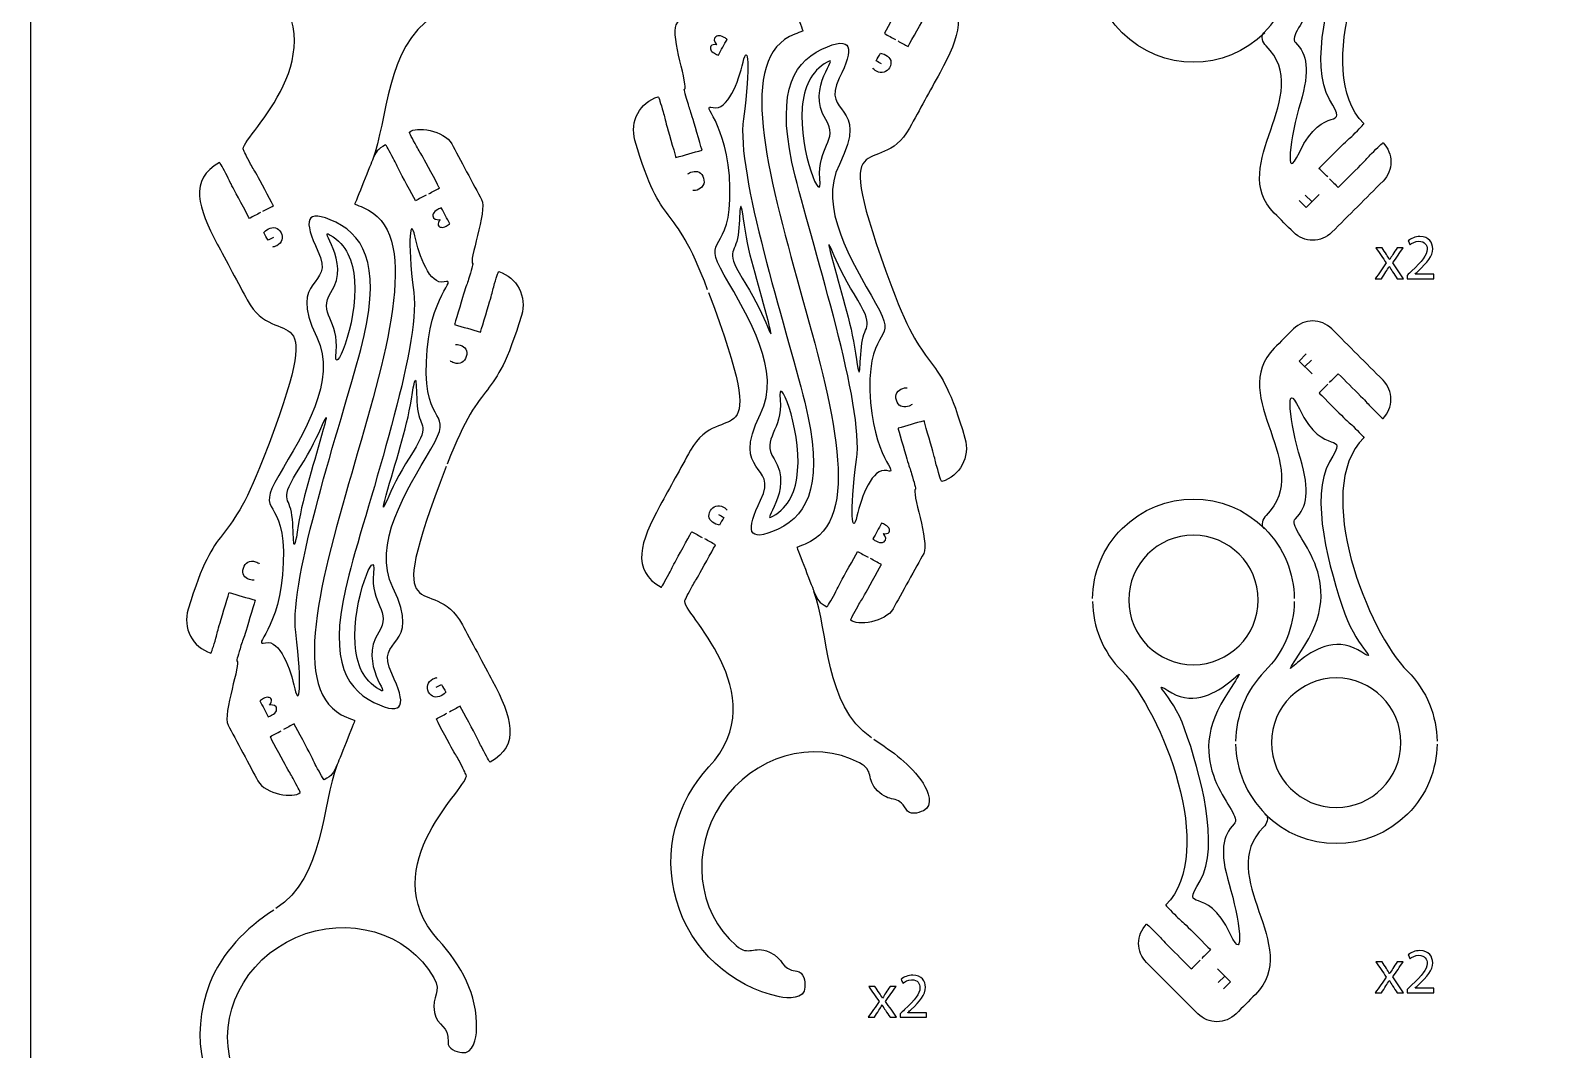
# Model space of a CAD drawing. Extents: x 0 to 620, y 0 to 360.
# Drawn here: x 213.6 to 383, y 181.4 to 294 of the extents above; entities that cross this region are included whole.
import ezdxf

# ---------------------------------------------------------------- set-up
doc = ezdxf.new("R2010")
doc.units = 0
doc.header["$MEASUREMENT"] = 0
doc.layers.add('DEFAULT', color=7, linetype='CONTINUOUS')

msp = doc.modelspace()

# ---------------------------------------------------------------- linework, layer by layer
at = {"layer": 'DEFAULT', "color": 36}
msp.add_lwpolyline([(615.33, 5.38), (213.62, 5.38), (213.62, 355), (615.33, 355)], close=True, dxfattribs=at)
at = {"layer": 'DEFAULT', "color": 250}
for points in [[(356.02, 275.9), (354.59, 274.47), (353.82, 275.24)], [(355.22, 275.1), (354.5, 275.83)], [(355.26, 256.06), (353.82, 257.48), (354.59, 258.26)], [(354.45, 256.86), (355.18, 257.58)], [(344.79, 190.28), (346.22, 188.85), (345.45, 188.09)], [(345.59, 189.48), (344.86, 188.76)]]:
    msp.add_lwpolyline(points, dxfattribs=at)
at = {"layer": 'DEFAULT', "color": 1}
for points, knots in [([(290.48, 315.18), (288.43, 316.54), (286.41, 317.97), (285.04, 320.04), (284.49, 320.88), (283.84, 322.57), (285, 323.09), (285.6, 323.35), (286.54, 323.63), (286.92, 322.93), (287.81, 321.27), (288.72, 322.28), (290.07, 320.89), (291.41, 319.51), (290.38, 318.68), (292.07, 317.79), (297.2, 315.08), (303.83, 317.04), (307.31, 322.24), (310.79, 327.41), (310.06, 334.21), (305.69, 338), (304.26, 339.22), (303.81, 337.93), (302.03, 338.71), (300.28, 339.49), (300.88, 340.58), (298.99, 340.83), (298.2, 340.93), (298.07, 341.93), (298.08, 342.58), (298.14, 343.92), (299.97, 343.88), (300.91, 343.67), (306.2, 342.48), (310.7, 338.55), (312.31, 332.98), (313.87, 327.58), (312.27, 322.07), (308.7, 318.24), (301.17, 310.14), (311.96, 300.92), (311.36, 299.83), (311.27, 299.68), (311.02, 299.11), (310.56, 298.27), (310.28, 297.75), (310.13, 297.61), (309.67, 296.76), (309.24, 295.99), (307.98, 293.69), (307.98, 293.69), (308.39, 293.46), (308.8, 293.23), (309.22, 293.01)], [0, 0, 0, 0, 1, 1, 1, 2, 2, 2, 3, 3, 3, 4, 4, 4, 5, 5, 5, 6, 6, 6, 7, 7, 7, 8, 8, 8, 9, 9, 9, 10, 10, 10, 11, 11, 11, 12, 12, 12, 13, 13, 13, 14, 14, 14, 15, 15, 15, 16, 16, 16, 17, 17, 17, 21.019204, 21.019204, 21.019204, 21.019204]), ([(239.28, 274.03), (239.67, 274.24), (240.06, 274.45), (240.44, 274.66), (240.44, 274.66), (239.21, 276.97), (238.79, 277.75), (238.34, 278.59), (238.19, 278.74), (237.91, 279.26), (237.46, 280.11), (237.22, 280.67), (237.13, 280.83), (236.55, 281.93), (247.58, 290.81), (240.22, 299.06), (237.68, 301.91), (235.85, 305.11), (235.99, 308.94), (235.98, 309.93), (236.34, 311.72), (237.6, 311.52), (238.24, 311.43), (239.19, 311.15), (239.13, 310.36), (238.99, 308.48), (240.33, 308.73), (240.63, 307.09), (240.98, 305.2), (239.77, 304.92), (240.7, 303.26), (243.57, 298.21), (250.22, 296.3), (255.95, 298.8), (261.66, 301.29), (264.71, 307.42), (263.06, 312.96), (262.52, 314.76), (261.44, 313.91), (260.37, 315.53), (259.3, 317.13), (260.4, 317.72), (258.94, 318.95), (258.33, 319.47), (258.75, 320.38), (259.12, 320.91), (259.88, 322.01), (261.41, 321), (262.1, 320.32), (266.25, 316.15), (267.78, 309.75), (265.5, 303.94), (264.16, 300.5), (261.48, 297.74), (258.41, 295.79)], [0, 0, 0, 0, 3.731179, 3.731179, 3.731179, 4.731179, 4.731179, 4.731179, 5.731179, 5.731179, 5.731179, 6.731179, 6.731179, 6.731179, 7.731179, 7.731179, 7.731179, 8.731179, 8.731179, 8.731179, 9.731179, 9.731179, 9.731179, 10.731179, 10.731179, 10.731179, 11.731179, 11.731179, 11.731179, 12.731179, 12.731179, 12.731179, 13.731179, 13.731179, 13.731179, 14.731179, 14.731179, 14.731179, 15.731179, 15.731179, 15.731179, 16.731179, 16.731179, 16.731179, 17.731179, 17.731179, 17.731179, 18.731179, 18.731179, 18.731179, 19.731179, 19.731179, 19.731179, 20.731179, 20.731179, 20.731179, 20.731179]), ([(356.97, 277.83), (356.65, 278.15), (356.33, 278.46), (356.01, 278.78), (356.01, 278.78), (357.87, 280.64), (358.49, 281.26), (359.18, 281.94), (359.35, 282.04), (359.77, 282.46), (360.45, 283.14), (361, 283.7), (360.97, 283.73), (355.16, 289.54), (361.48, 305.24), (365.8, 309.56), (367.93, 311.7), (369.03, 314.5), (369.06, 317.3)], [0, 0, 0, 0, 3.832519, 3.832519, 3.832519, 4.832519, 4.832519, 4.832519, 5.832519, 5.832519, 5.832519, 6.832519, 6.832519, 6.832519, 7.832519, 7.832519, 7.832519, 8.832519, 8.832519, 8.832519, 8.832519]), ([(290.74, 315.02), (295.99, 311.42), (295.43, 303.36), (297.1, 298.84), (297.11, 298.82), (298.98, 293.97), (298.98, 293.97), (298.67, 293.85), (298.36, 293.73), (298.06, 293.61), (285, 288.53), (312.29, 242.32), (299.23, 237.25), (299.01, 237.15), (298.62, 237), (298.31, 236.88), (298.31, 236.88), (300.18, 232.03), (300.19, 232.01), (300.59, 231.02), (300.74, 230.79), (301.63, 230.3), (301.68, 230.28), (302.05, 230.97), (302.52, 231.81), (302.8, 232.33), (302.85, 232.52), (303.32, 233.37), (303.75, 234.14), (305.02, 236.43), (305.02, 236.43), (305.41, 236.22), (305.8, 236), (306.18, 235.79)], [0, 0, 0, 0, 1, 1, 1, 2, 2, 2, 4.811548, 4.811548, 4.811548, 5.811548, 5.811548, 5.811548, 6.811548, 6.811548, 6.811548, 7.811548, 7.811548, 7.811548, 8.811548, 8.811548, 8.811548, 9.811548, 9.811548, 9.811548, 10.811548, 10.811548, 10.811548, 11.811548, 11.811548, 11.811548, 15.593743, 15.593743, 15.593743, 15.593743]), ([(288.44, 265.35), (284.51, 275.84), (283.44, 271.41), (280.41, 281.89), (279.81, 283.96), (280.96, 286.11), (282.98, 286.69), (283.04, 286.69), (283.25, 285.95), (283.52, 285.03), (283.69, 284.46), (283.69, 284.26), (283.96, 283.33), (284.2, 282.49), (284.93, 279.97), (284.93, 279.97), (285.89, 280.25), (286.85, 280.52), (287.82, 280.8), (287.82, 280.8), (287.08, 283.33), (286.84, 284.17), (286.57, 285.1), (286.47, 285.27), (286.31, 285.83), (286.04, 286.76), (285.82, 287.52), (285.87, 287.53), (286.4, 287.68), (284.31, 293.39), (284.97, 294.63), (285.81, 296.16), (287.5, 299.22), (288.35, 300.76), (289.16, 302.22), (292.37, 302.7), (293.03, 301.99), (293.07, 301.97), (292.69, 301.28), (292.23, 300.44), (291.95, 299.92), (291.81, 299.77), (291.34, 298.93), (290.92, 298.16), (289.65, 295.86), (289.65, 295.86), (290.06, 295.63), (290.47, 295.41), (290.88, 295.18)], [0, 0, 0, 0, 1, 1, 1, 2, 2, 2, 3, 3, 3, 4, 4, 4, 5, 5, 5, 13.516414, 13.516414, 13.516414, 14.516414, 14.516414, 14.516414, 15.516414, 15.516414, 15.516414, 16.516414, 16.516414, 16.516414, 17.516414, 17.516414, 17.516414, 18.516414, 18.516414, 18.516414, 19.516414, 19.516414, 19.516414, 20.516414, 20.516414, 20.516414, 21.516414, 21.516414, 21.516414, 22.516414, 22.516414, 22.516414, 26.490932, 26.490932, 26.490932, 26.490932]), ([(350.02, 293.78), (345.66, 289.43), (338.6, 289.43), (334.24, 293.78), (332.11, 295.92), (331.02, 298.72), (330.98, 301.52)], [0, 0, 0, 0, 1, 1, 1, 2, 2, 2, 2]), ([(357.18, 277.62), (357.5, 277.3), (357.82, 276.98), (358.14, 276.66), (358.14, 276.66), (359.99, 278.52), (360.61, 279.14), (361.3, 279.82), (361.4, 279.99), (361.82, 280.41), (362.5, 281.09), (363.06, 281.64), (363.09, 281.61), (364.26, 280.44), (364.26, 278.54), (363.09, 277.37), (361.21, 275.48), (359.32, 273.6), (357.43, 271.71), (356.26, 270.54), (354.36, 270.54), (353.19, 271.71), (352.48, 272.42), (351.77, 273.13), (351.07, 273.83), (345.75, 279.16), (355.64, 286.85), (350.16, 292.33), (349.8, 292.69), (349.52, 293.37), (349.93, 293.78), (352.09, 295.91), (353.2, 298.71), (353.24, 301.52)], [0, 0, 0, 0, 3.832519, 3.832519, 3.832519, 4.832519, 4.832519, 4.832519, 5.832519, 5.832519, 5.832519, 6.832519, 6.832519, 6.832519, 7.832519, 7.832519, 7.832519, 30.516504, 30.516504, 30.516504, 31.516504, 31.516504, 31.516504, 40.03007, 40.03007, 40.03007, 41.03007, 41.03007, 41.03007, 42.03007, 42.03007, 42.03007, 43.03007, 43.03007, 43.03007, 43.03007]), ([(309.48, 292.86), (309.85, 292.65), (310.23, 292.45), (310.6, 292.24), (310.6, 292.24), (311.87, 294.54), (312.29, 295.31), (312.76, 296.16), (312.81, 296.35), (313.1, 296.87), (313.56, 297.71), (313.94, 298.4), (313.98, 298.38), (317.35, 296.52), (316.3, 293.32), (314.13, 289.37), (313, 287.32), (311.87, 285.28), (310.75, 283.23), (307.37, 277.1), (301.48, 285.32), (308.8, 265.64), (312.77, 254.97), (313.83, 259.48), (316.88, 248.95), (317.48, 246.89), (316.32, 244.74), (314.31, 244.15), (314.25, 244.15), (314.04, 244.9), (313.77, 245.82), (313.6, 246.39), (313.6, 246.59), (313.33, 247.52), (313.09, 248.35), (312.36, 250.88), (312.36, 250.88), (311.4, 250.6), (310.44, 250.32), (309.48, 250.04), (309.48, 250.04), (310.21, 247.52), (310.45, 246.68), (310.72, 245.75), (310.82, 245.58), (310.99, 245.01), (311.25, 244.09), (311.47, 243.33), (311.42, 243.32), (310.89, 243.17), (312.99, 237.45), (312.32, 236.22), (311.48, 234.69), (309.79, 231.63), (308.94, 230.09), (308.13, 228.62), (304.92, 228.14), (304.26, 228.85), (304.22, 228.88), (304.59, 229.57), (305.06, 230.41), (305.34, 230.93), (305.49, 231.07), (305.95, 231.92), (306.37, 232.69), (307.64, 234.98), (307.64, 234.98), (307.24, 235.2), (306.85, 235.42), (306.45, 235.64)], [0, 0, 0, 0, 3.643309, 3.643309, 3.643309, 4.643309, 4.643309, 4.643309, 5.643309, 5.643309, 5.643309, 6.643309, 6.643309, 6.643309, 7.643309, 7.643309, 7.643309, 27.483906, 27.483906, 27.483906, 28.483906, 28.483906, 28.483906, 29.483906, 29.483906, 29.483906, 30.483906, 30.483906, 30.483906, 31.483906, 31.483906, 31.483906, 32.483906, 32.483906, 32.483906, 33.483906, 33.483906, 33.483906, 41.990715, 41.990715, 41.990715, 42.990715, 42.990715, 42.990715, 43.990715, 43.990715, 43.990715, 44.990715, 44.990715, 44.990715, 45.990715, 45.990715, 45.990715, 46.990715, 46.990715, 46.990715, 47.990715, 47.990715, 47.990715, 48.990715, 48.990715, 48.990715, 49.990715, 49.990715, 49.990715, 50.990715, 50.990715, 50.990715, 54.844778, 54.844778, 54.844778, 54.844778]), ([(257.61, 275.97), (258, 276.18), (258.4, 276.4), (258.8, 276.61), (258.8, 276.61), (257.56, 278.92), (257.14, 279.7), (256.69, 280.55), (256.55, 280.7), (256.27, 281.22), (255.81, 282.06), (255.44, 282.76), (255.49, 282.78), (256.15, 283.48), (259.36, 282.97), (260.15, 281.49), (260.98, 279.95), (262.63, 276.86), (263.46, 275.32), (264.12, 274.08), (261.95, 268.39), (262.48, 268.23), (262.53, 268.22), (262.3, 267.47), (262.02, 266.54), (261.85, 265.98), (261.75, 265.81), (261.47, 264.88), (261.22, 264.04), (260.45, 261.53), (260.45, 261.53), (261.41, 261.24), (262.37, 260.95), (263.33, 260.66), (263.33, 260.66), (264.09, 263.17), (264.34, 264.01), (264.62, 264.94), (264.63, 265.14), (264.8, 265.7), (265.07, 266.62), (265.3, 267.36), (265.35, 267.36), (267.37, 266.75), (268.49, 264.59), (267.87, 262.53), (264.71, 252.09), (263.7, 256.53), (259.65, 246.09)], [0, 0, 0, 0, 3.834123, 3.834123, 3.834123, 4.834123, 4.834123, 4.834123, 5.834123, 5.834123, 5.834123, 6.834123, 6.834123, 6.834123, 7.834123, 7.834123, 7.834123, 8.834123, 8.834123, 8.834123, 9.834123, 9.834123, 9.834123, 10.834123, 10.834123, 10.834123, 11.834123, 11.834123, 11.834123, 12.834123, 12.834123, 12.834123, 21.344411, 21.344411, 21.344411, 22.344411, 22.344411, 22.344411, 23.344411, 23.344411, 23.344411, 24.344411, 24.344411, 24.344411, 25.344411, 25.344411, 25.344411, 26.344411, 26.344411, 26.344411, 26.344411]), ([(257.34, 275.83), (256.95, 275.62), (256.55, 275.4), (256.15, 275.19), (256.15, 275.19), (254.91, 277.5), (254.5, 278.28), (254.04, 279.13), (253.99, 279.33), (253.71, 279.85), (253.26, 280.7), (252.88, 281.39), (252.84, 281.37), (251.95, 280.89), (251.79, 280.66), (251.38, 279.67), (251.38, 279.65), (249.44, 274.83), (249.44, 274.83), (249.75, 274.7), (250.05, 274.58), (250.36, 274.45), (263.36, 269.23), (235.53, 223.34), (248.53, 218.11), (248.75, 218.01), (249.13, 217.86), (249.44, 217.74), (249.44, 217.74), (247.51, 212.91), (247.5, 212.89), (245.78, 208.39), (246.07, 200.41), (240.73, 196.94)], [0, 0, 0, 0, 3.82531, 3.82531, 3.82531, 4.82531, 4.82531, 4.82531, 5.82531, 5.82531, 5.82531, 6.82531, 6.82531, 6.82531, 7.82531, 7.82531, 7.82531, 8.82531, 8.82531, 8.82531, 11.629325, 11.629325, 11.629325, 12.629325, 12.629325, 12.629325, 13.629325, 13.629325, 13.629325, 14.629325, 14.629325, 14.629325, 15.629325, 15.629325, 15.629325, 15.629325]), ([(239.02, 273.89), (238.61, 273.68), (238.21, 273.46), (237.8, 273.24), (237.8, 273.24), (236.56, 275.55), (236.14, 276.32), (235.68, 277.18), (235.64, 277.37), (235.36, 277.89), (234.91, 278.74), (234.53, 279.44), (234.49, 279.41), (231.1, 277.59), (232.11, 274.38), (234.24, 270.4), (235.07, 268.86), (236.72, 265.78), (237.55, 264.23), (240.86, 258.06), (246.85, 266.21), (239.29, 246.61), (235.2, 235.99), (234.19, 240.52), (231.02, 230.03), (230.39, 227.97), (231.51, 225.81), (233.53, 225.2), (233.59, 225.2), (233.82, 225.94), (234.09, 226.86), (234.26, 227.42), (234.27, 227.62), (234.55, 228.55), (234.8, 229.39), (235.56, 231.9), (235.56, 231.9), (236.52, 231.61), (237.47, 231.32), (238.43, 231.03), (238.43, 231.03), (237.67, 228.52), (237.42, 227.68), (237.14, 226.76), (237.04, 226.58), (236.86, 226.02), (236.58, 225.09), (236.36, 224.34), (236.4, 224.33), (236.94, 224.17), (234.77, 218.48), (235.43, 217.24), (236.26, 215.7), (237.9, 212.61), (238.73, 211.07), (239.53, 209.59), (242.73, 209.08), (243.4, 209.78), (243.44, 209.8), (243.07, 210.5), (242.62, 211.34), (242.34, 211.86), (242.2, 212.01), (241.74, 212.86), (241.33, 213.64), (240.09, 215.95), (240.09, 215.95), (240.49, 216.16), (240.89, 216.38), (241.29, 216.59)], [0, 0, 0, 0, 3.914716, 3.914716, 3.914716, 4.914716, 4.914716, 4.914716, 5.914716, 5.914716, 5.914716, 6.914716, 6.914716, 6.914716, 7.914716, 7.914716, 7.914716, 8.914716, 8.914716, 8.914716, 9.914716, 9.914716, 9.914716, 10.914716, 10.914716, 10.914716, 11.914716, 11.914716, 11.914716, 12.914716, 12.914716, 12.914716, 13.914716, 13.914716, 13.914716, 14.914716, 14.914716, 14.914716, 23.425004, 23.425004, 23.425004, 24.425004, 24.425004, 24.425004, 25.425004, 25.425004, 25.425004, 26.425004, 26.425004, 26.425004, 27.425004, 27.425004, 27.425004, 28.425004, 28.425004, 28.425004, 29.425004, 29.425004, 29.425004, 30.425004, 30.425004, 30.425004, 31.425004, 31.425004, 31.425004, 32.425004, 32.425004, 32.425004, 36.281479, 36.281479, 36.281479, 36.281479]), ([(288.55, 265.07), (295.78, 245.57), (289.91, 253.73), (286.54, 247.61), (285.42, 245.57), (284.29, 243.53), (283.17, 241.48), (280.99, 237.53), (279.94, 234.33), (283.3, 232.47), (283.35, 232.45), (283.73, 233.14), (284.19, 233.98), (284.48, 234.5), (284.52, 234.69), (285, 235.54), (285.42, 236.31), (286.69, 238.61), (286.69, 238.61), (287.08, 238.39), (287.46, 238.18), (287.85, 237.97)], [0, 0, 0, 0, 1, 1, 1, 20.840597, 20.840597, 20.840597, 21.840597, 21.840597, 21.840597, 22.840597, 22.840597, 22.840597, 23.840597, 23.840597, 23.840597, 24.840597, 24.840597, 24.840597, 28.617964, 28.617964, 28.617964, 28.617964]), ([(357.18, 255.12), (357.5, 255.44), (357.82, 255.76), (358.14, 256.08), (358.96, 255.25), (359.79, 254.43), (360.61, 253.6), (361.3, 252.92), (361.4, 252.74), (361.82, 252.33), (362.5, 251.65), (363.05, 251.09), (363.09, 251.12), (364.26, 252.3), (364.26, 254.2), (363.09, 255.37), (361.2, 257.25), (359.32, 259.14), (357.43, 261.03), (356.26, 262.2), (354.36, 262.2), (353.19, 261.03), (352.48, 260.32), (351.77, 259.61), (351.06, 258.9), (345.74, 253.58), (355.64, 245.89), (350.16, 240.41), (349.8, 240.05), (349.52, 239.36), (349.93, 238.95)], [0, 0, 0, 0, 3.832519, 3.832519, 3.832519, 13.760298, 13.760298, 13.760298, 14.760298, 14.760298, 14.760298, 15.760298, 15.760298, 15.760298, 16.760298, 16.760298, 16.760298, 39.451356, 39.451356, 39.451356, 40.451356, 40.451356, 40.451356, 48.971995, 48.971995, 48.971995, 49.971995, 49.971995, 49.971995, 50.971995, 50.971995, 50.971995, 50.971995]), ([(356.97, 254.91), (356.65, 254.59), (356.33, 254.27), (356.02, 253.95), (356.02, 253.95), (357.87, 252.1), (358.49, 251.48), (359.17, 250.79), (359.35, 250.69), (359.77, 250.28), (360.45, 249.59), (361, 249.04), (360.96, 249), (355.16, 243.2), (361.48, 227.5), (365.8, 223.18), (367.94, 221.04), (369.03, 218.24), (369.06, 215.44)], [0, 0, 0, 0, 3.832519, 3.832519, 3.832519, 4.832519, 4.832519, 4.832519, 5.832519, 5.832519, 5.832519, 6.832519, 6.832519, 6.832519, 7.832519, 7.832519, 7.832519, 8.832519, 8.832519, 8.832519, 8.832519]), ([(259.54, 245.81), (252.07, 226.39), (258.03, 234.48), (261.34, 228.33), (262.16, 226.78), (263.82, 223.7), (264.64, 222.16), (266.78, 218.18), (267.78, 214.97), (264.39, 213.15), (264.35, 213.12), (263.98, 213.82), (263.52, 214.67), (263.25, 215.19), (263.2, 215.38), (262.74, 216.24), (262.33, 217.01), (261.08, 219.32), (261.08, 219.32), (260.69, 219.11), (260.29, 218.9), (259.9, 218.68)], [0, 0, 0, 0, 1, 1, 1, 2, 2, 2, 3, 3, 3, 4, 4, 4, 5, 5, 5, 6, 6, 6, 9.820589, 9.820589, 9.820589, 9.820589]), ([(330.98, 231.21), (331.02, 234.02), (332.1, 236.82), (334.25, 238.95), (338.6, 243.31), (345.66, 243.31), (350.02, 238.95), (352.16, 236.82), (353.25, 234.02), (353.28, 231.21)], [0, 0, 0, 0, 1, 1, 1, 2, 2, 2, 3, 3, 3, 3]), ([(306.81, 215.66), (308.87, 214.31), (310.88, 212.88), (312.26, 210.81), (312.8, 209.97), (313.45, 208.28), (312.29, 207.76), (311.69, 207.5), (310.75, 207.22), (310.37, 207.92), (309.48, 209.58), (308.57, 208.57), (307.22, 209.96), (305.88, 211.34), (306.91, 212.16), (305.22, 213.06), (300.1, 215.77), (293.46, 213.8), (289.98, 208.61), (286.5, 203.44), (287.23, 196.63), (291.6, 192.85), (293.03, 191.62), (293.48, 192.92), (295.26, 192.14), (297.02, 191.36), (296.41, 190.27), (298.3, 190.02), (299.09, 189.91), (299.22, 188.92), (299.2, 188.27), (299.15, 186.93), (297.32, 186.96), (296.37, 187.18), (291.09, 188.37), (286.59, 192.3), (284.98, 197.87), (283.42, 203.27), (285.02, 208.78), (288.59, 212.61), (296.11, 220.7), (285.33, 229.93), (285.93, 231.02), (286.02, 231.17), (286.27, 231.74), (286.73, 232.58), (287.01, 233.09), (287.16, 233.24), (287.62, 234.09), (288.04, 234.86), (289.31, 237.16), (289.31, 237.16), (288.91, 237.38), (288.51, 237.6), (288.12, 237.82)], [0, 0, 0, 0, 1, 1, 1, 2, 2, 2, 3, 3, 3, 4, 4, 4, 5, 5, 5, 6, 6, 6, 7, 7, 7, 8, 8, 8, 9, 9, 9, 10, 10, 10, 11, 11, 11, 12, 12, 12, 13, 13, 13, 14, 14, 14, 15, 15, 15, 16, 16, 16, 17, 17, 17, 20.880322, 20.880322, 20.880322, 20.880322]), ([(349.29, 231.06), (349.29, 227.11), (346.08, 223.91), (342.13, 223.91), (338.18, 223.91), (334.98, 227.11), (334.98, 231.06), (334.98, 235.02), (338.18, 238.22), (342.13, 238.22), (346.08, 238.22), (349.29, 235.02), (349.29, 231.06)], [1, 1, 1, 1, 2, 2, 2, 3, 3, 3, 4, 4, 4, 5, 5, 5, 5]), ([(330.98, 230.91), (331.02, 228.11), (332.1, 225.31), (334.25, 223.18), (338.56, 218.86), (344.89, 203.16), (339.08, 197.35), (339.04, 197.31), (339.59, 196.76), (340.27, 196.07), (340.69, 195.66), (340.87, 195.56), (341.55, 194.87), (342.17, 194.25), (344.03, 192.4), (344.03, 192.4), (343.71, 192.08), (343.39, 191.76), (343.07, 191.44)], [0, 0, 0, 0, 1, 1, 1, 2, 2, 2, 3, 3, 3, 4, 4, 4, 5, 5, 5, 8.832519, 8.832519, 8.832519, 8.832519]), ([(353.28, 230.91), (353.25, 228.11), (352.16, 225.31), (350.02, 223.18), (347.9, 221.03), (346.83, 218.24), (346.8, 215.44)], [0, 0, 0, 0, 1, 1, 1, 2, 2, 2, 2]), ([(350.76, 215.29), (350.76, 219.24), (353.96, 222.44), (357.91, 222.44), (361.86, 222.44), (365.07, 219.24), (365.07, 215.29), (365.07, 211.34), (361.86, 208.13), (357.91, 208.13), (353.96, 208.13), (350.76, 211.34), (350.76, 215.29)], [1, 1, 1, 1, 2, 2, 2, 3, 3, 3, 4, 4, 4, 5, 5, 5, 5]), ([(240.48, 196.77), (237.41, 194.82), (234.73, 192.06), (233.38, 188.62), (231.11, 182.81), (232.64, 176.41), (236.79, 172.24), (237.48, 171.56), (239.01, 170.55), (239.76, 171.65), (240.13, 172.18), (240.56, 173.09), (239.95, 173.61), (238.49, 174.84), (239.59, 175.43), (238.52, 177.03), (237.45, 178.65), (236.37, 177.8), (235.83, 179.6), (234.18, 185.14), (237.23, 191.27), (242.93, 193.76), (248.67, 196.26), (255.32, 194.35), (258.18, 189.3), (259.12, 187.64), (257.9, 187.36), (258.25, 185.47), (258.56, 183.83), (259.89, 184.08), (259.75, 182.2), (259.7, 181.41), (260.64, 181.13), (261.29, 181.04), (262.54, 180.85), (262.91, 182.63), (262.89, 183.62), (263.04, 187.45), (261.2, 190.65), (258.66, 193.5), (251.3, 201.75), (262.34, 210.63), (261.75, 211.73), (261.67, 211.89), (261.42, 212.45), (260.97, 213.3), (260.69, 213.82), (260.55, 213.97), (260.09, 214.81), (259.68, 215.59), (258.44, 217.9), (258.44, 217.9), (258.84, 218.12), (259.23, 218.33), (259.63, 218.54)], [0, 0, 0, 0, 1, 1, 1, 2, 2, 2, 3, 3, 3, 4, 4, 4, 5, 5, 5, 6, 6, 6, 7, 7, 7, 8, 8, 8, 9, 9, 9, 10, 10, 10, 11, 11, 11, 12, 12, 12, 13, 13, 13, 14, 14, 14, 15, 15, 15, 16, 16, 16, 17, 17, 17, 20.82531, 20.82531, 20.82531, 20.82531]), ([(247.5, 212.89), (247.1, 211.9), (246.93, 211.67), (246.05, 211.19), (245.99, 211.19), (245.62, 211.88), (245.17, 212.71), (244.9, 213.23), (244.85, 213.43), (244.38, 214.28), (243.98, 215.06), (242.73, 217.37), (242.73, 217.37), (242.34, 217.16), (241.95, 216.95), (241.55, 216.74)], [0, 0, 0, 0, 1, 1, 1, 2, 2, 2, 3, 3, 3, 4, 4, 4, 7.798236, 7.798236, 7.798236, 7.798236]), ([(346.8, 215.14), (346.85, 212.33), (347.95, 209.53), (350.11, 207.4), (350.52, 206.99), (350.24, 206.3), (349.88, 205.94), (344.41, 200.47), (354.3, 192.77), (348.98, 187.45), (348.27, 186.74), (347.56, 186.03), (346.85, 185.32), (345.68, 184.15), (343.78, 184.15), (342.61, 185.32), (340.72, 187.21), (338.84, 189.1), (336.95, 190.98), (335.78, 192.15), (335.78, 194.05), (336.95, 195.23), (336.99, 195.26), (337.54, 194.7), (338.22, 194.02), (338.64, 193.61), (338.74, 193.43), (339.43, 192.75), (340.25, 191.92), (341.08, 191.1), (341.9, 190.27), (342.22, 190.59), (342.54, 190.91), (342.86, 191.23)], [0, 0, 0, 0, 1, 1, 1, 2, 2, 2, 3, 3, 3, 11.513566, 11.513566, 11.513566, 12.513566, 12.513566, 12.513566, 35.197551, 35.197551, 35.197551, 36.197551, 36.197551, 36.197551, 37.197551, 37.197551, 37.197551, 38.197551, 38.197551, 38.197551, 48.12533, 48.12533, 48.12533, 51.957849, 51.957849, 51.957849, 51.957849]), ([(369.06, 215.14), (369.03, 212.33), (367.94, 209.54), (365.8, 207.4), (361.44, 203.04), (354.38, 203.04), (350.02, 207.4)], [0, 0, 0, 0, 1, 1, 1, 2, 2, 2, 2])]:
    msp.add_open_spline(points, degree=3, knots=knots, dxfattribs=at)
at = {"layer": 'DEFAULT', "color": 5}
for points, knots in [([(360.29, 307.19), (363.07, 308.83), (360.29, 307.19), (358.88, 303.21), (357.14, 298.31), (354.94, 290.22), (357.18, 286.4), (359.41, 282.58), (356.51, 286.23), (353.84, 280.55), (352.1, 276.83), (352.86, 282.37), (353.96, 286.03), (355.06, 289.68), (354.67, 291.38), (353.41, 292.69), (352.15, 293.99), (359.47, 298.66), (354.46, 306.65), (350.16, 313.5), (355.3, 304.25), (360.29, 307.19)], [0, 0, 0, 0, 1, 1, 1, 2, 2, 2, 3, 3, 3, 4, 4, 4, 5, 5, 5, 6, 6, 6, 7, 7, 7, 7]), ([(301.06, 291.95), (297.55, 290.3), (295.96, 286.52), (298.12, 277.92), (300.27, 269.32), (305.74, 252.65), (304.9, 246.58), (304.06, 240.52), (304.43, 238.15), (304.93, 240.32), (305.44, 242.49), (306.63, 245.76), (308.25, 245.36), (309.86, 244.97), (306.58, 246.71), (306.38, 254.23), (306.19, 261.75), (309.68, 259.22), (307.01, 263.89), (304.33, 268.55), (300.62, 274.49), (303, 279.22), (306.45, 286.11), (300.91, 284.53), (302.99, 288.74), (304.62, 292.04), (304.56, 293.59), (301.06, 291.95)], [1, 1, 1, 1, 2, 2, 2, 3, 3, 3, 4, 4, 4, 5, 5, 5, 6, 6, 6, 7, 7, 7, 8, 8, 8, 9, 9, 9, 10, 10, 10, 10]), ([(296.23, 238.9), (299.74, 240.55), (301.32, 244.33), (299.17, 252.93), (297.02, 261.53), (291.55, 278.2), (292.39, 284.26), (293.23, 290.33), (292.86, 292.7), (292.36, 290.53), (291.85, 288.36), (290.66, 285.09), (289.04, 285.49), (287.43, 285.88), (290.71, 284.13), (290.91, 276.62), (291.1, 269.1), (287.61, 271.62), (290.28, 266.96), (292.96, 262.3), (296.67, 256.36), (294.29, 251.63), (290.84, 244.74), (296.37, 246.32), (294.3, 242.11), (292.67, 238.81), (292.73, 237.26), (296.23, 238.9)], [1, 1, 1, 1, 2, 2, 2, 3, 3, 3, 4, 4, 4, 5, 5, 5, 6, 6, 6, 7, 7, 7, 8, 8, 8, 9, 9, 9, 10, 10, 10, 10]), ([(247.34, 272.82), (250.83, 271.13), (252.36, 267.33), (250.1, 258.76), (247.84, 250.19), (242.16, 233.59), (242.92, 227.51), (243.69, 221.44), (243.28, 219.08), (242.81, 221.25), (242.33, 223.42), (241.18, 226.71), (239.56, 226.33), (237.94, 225.96), (241.25, 227.67), (241.54, 235.18), (241.82, 242.69), (238.3, 240.21), (241.03, 244.84), (243.77, 249.47), (247.55, 255.36), (245.24, 260.12), (241.88, 267.05), (247.39, 265.41), (245.37, 269.64), (243.78, 272.96), (243.86, 274.51), (247.34, 272.82)], [1, 1, 1, 1, 2, 2, 2, 3, 3, 3, 4, 4, 4, 5, 5, 5, 6, 6, 6, 7, 7, 7, 8, 8, 8, 9, 9, 9, 10, 10, 10, 10]), ([(251.54, 219.74), (248.06, 221.43), (246.52, 225.23), (248.78, 233.8), (251.04, 242.37), (256.73, 258.98), (255.96, 265.05), (255.2, 271.12), (255.6, 273.48), (256.08, 271.31), (256.56, 269.14), (257.71, 265.85), (259.33, 266.23), (260.95, 266.6), (257.64, 264.9), (257.35, 257.38), (257.06, 249.87), (260.58, 252.35), (257.85, 247.72), (255.12, 243.09), (251.33, 237.2), (253.65, 232.44), (257.01, 225.51), (251.5, 227.15), (253.52, 222.92), (255.11, 219.6), (255.03, 218.05), (251.54, 219.74)], [1, 1, 1, 1, 2, 2, 2, 3, 3, 3, 4, 4, 4, 5, 5, 5, 6, 6, 6, 7, 7, 7, 8, 8, 8, 9, 9, 9, 10, 10, 10, 10]), ([(360.29, 225.55), (363.07, 223.91), (360.29, 225.55), (358.88, 229.53), (357.14, 234.43), (354.94, 242.52), (357.18, 246.34), (359.41, 250.16), (356.51, 246.5), (353.84, 252.19), (352.1, 255.9), (352.86, 250.36), (353.96, 246.71), (355.06, 243.06), (354.67, 241.35), (353.41, 240.05), (352.16, 238.74), (359.47, 234.08), (354.46, 226.08), (350.16, 219.24), (355.3, 228.49), (360.29, 225.55)], [0, 0, 0, 0, 1, 1, 1, 2, 2, 2, 3, 3, 3, 4, 4, 4, 5, 5, 5, 6, 6, 6, 7, 7, 7, 7]), ([(339.75, 220.8), (336.97, 222.44), (339.75, 220.8), (341.16, 216.82), (342.91, 211.93), (345.1, 203.83), (342.87, 200.01), (340.63, 196.2), (343.53, 199.85), (346.2, 194.16), (347.94, 190.45), (347.19, 195.99), (346.08, 199.64), (344.98, 203.29), (345.37, 205), (346.63, 206.3), (347.89, 207.61), (340.57, 212.27), (345.59, 220.27), (349.88, 227.12), (344.74, 217.86), (339.75, 220.8)], [0, 0, 0, 0, 1, 1, 1, 2, 2, 2, 3, 3, 3, 4, 4, 4, 5, 5, 5, 6, 6, 6, 7, 7, 7, 7])]:
    msp.add_open_spline(points, degree=3, knots=knots, dxfattribs=at)
at = {"layer": 'DEFAULT', "color": 1}
for points in [[(258.16, 295.62), (252.82, 292.15), (253.1, 284.17), (251.38, 279.67)], [(306.55, 215.83), (301.29, 219.42), (301.86, 227.49), (300.19, 232.01)]]:
    msp.add_open_spline(points, degree=3, dxfattribs=at)
at = {"layer": 'DEFAULT', "color": 250}
for points, knots in [([(289.63, 291.3), (289.52, 291.34), (289.35, 291.41), (289.19, 291.5), (288.96, 291.62), (288.84, 291.74), (288.78, 291.89), (288.72, 292.01), (288.73, 292.15), (288.8, 292.29), (288.9, 292.46), (289.2, 292.48), (289.43, 292.45), (289.43, 292.45), (289.06, 292.9), (289.2, 293.16), (289.28, 293.31), (289.41, 293.39), (289.55, 293.43), (289.73, 293.48), (289.96, 293.42), (290.25, 293.26), (290.41, 293.17), (290.52, 293.1), (290.59, 293.04), (290.27, 292.46), (289.95, 291.88), (289.63, 291.3)], [5.634437, 5.634437, 5.634437, 5.634437, 6.634437, 6.634437, 6.634437, 7.634437, 7.634437, 7.634437, 8.634437, 8.634437, 8.634437, 9.634437, 9.634437, 9.634437, 10.634437, 10.634437, 10.634437, 11.634437, 11.634437, 11.634437, 12.634437, 12.634437, 12.634437, 13.634437, 13.634437, 13.634437, 19.268875, 19.268875, 19.268875, 19.268875]), ([(307.65, 290.34), (307.46, 290.44), (307.27, 290.55), (307.07, 290.66), (307.23, 290.94), (307.38, 291.22), (307.54, 291.51), (307.66, 291.49), (307.9, 291.44), (308.14, 291.31), (308.41, 291.16), (308.59, 290.97), (308.67, 290.71), (308.74, 290.48), (308.71, 290.19), (308.55, 289.91), (308.26, 289.39), (307.68, 289.2), (307.09, 289.53), (306.89, 289.64), (306.75, 289.77), (306.69, 289.85)], [0, 0, 0, 0, 1.887021, 1.887021, 1.887021, 4.641015, 4.641015, 4.641015, 5.641015, 5.641015, 5.641015, 6.641015, 6.641015, 6.641015, 7.641015, 7.641015, 7.641015, 8.641015, 8.641015, 8.641015, 9.641015, 9.641015, 9.641015, 9.641015]), ([(286.26, 278.16), (286.34, 278.23), (286.51, 278.33), (286.75, 278.4), (287.3, 278.56), (287.81, 278.33), (287.99, 277.7), (288.17, 277.09), (287.88, 276.56), (287.27, 276.38), (287.03, 276.31), (286.86, 276.32), (286.79, 276.34)], [0, 0, 0, 0, 1, 1, 1, 2, 2, 2, 3, 3, 3, 4, 4, 4, 4]), ([(259.94, 272.65), (259.85, 272.58), (259.7, 272.48), (259.54, 272.39), (259.31, 272.27), (259.14, 272.23), (258.98, 272.26), (258.85, 272.28), (258.74, 272.35), (258.67, 272.49), (258.57, 272.67), (258.72, 272.94), (258.87, 273.11), (258.87, 273.11), (258.29, 273.04), (258.15, 273.3), (258.07, 273.45), (258.06, 273.6), (258.11, 273.74), (258.17, 273.92), (258.34, 274.08), (258.63, 274.24), (258.79, 274.32), (258.92, 274.38), (259, 274.41), (259.32, 273.82), (259.63, 273.24), (259.94, 272.65)], [5.634547, 5.634547, 5.634547, 5.634547, 6.634547, 6.634547, 6.634547, 7.634547, 7.634547, 7.634547, 8.634547, 8.634547, 8.634547, 9.634547, 9.634547, 9.634547, 10.634547, 10.634547, 10.634547, 11.634547, 11.634547, 11.634547, 12.634547, 12.634547, 12.634547, 13.634547, 13.634547, 13.634547, 19.269094, 19.269094, 19.269094, 19.269094]), ([(240.44, 271.14), (240.25, 271.04), (240.05, 270.94), (239.85, 270.83), (239.7, 271.12), (239.55, 271.4), (239.4, 271.69), (239.48, 271.78), (239.65, 271.95), (239.89, 272.08), (240.16, 272.22), (240.42, 272.27), (240.68, 272.2), (240.92, 272.13), (241.14, 271.95), (241.29, 271.67), (241.57, 271.14), (241.41, 270.55), (240.81, 270.23), (240.61, 270.12), (240.42, 270.08), (240.33, 270.08)], [0, 0, 0, 0, 1.88706, 1.88706, 1.88706, 4.64071, 4.64071, 4.64071, 5.64071, 5.64071, 5.64071, 6.64071, 6.64071, 6.64071, 7.64071, 7.64071, 7.64071, 8.64071, 8.64071, 8.64071, 9.64071, 9.64071, 9.64071, 9.64071]), ([(260.56, 259.31), (260.66, 259.32), (260.86, 259.32), (261.1, 259.24), (261.64, 259.08), (261.95, 258.61), (261.76, 257.98), (261.57, 257.37), (261.04, 257.08), (260.44, 257.27), (260.2, 257.34), (260.06, 257.44), (260.01, 257.49)], [0, 0, 0, 0, 1, 1, 1, 2, 2, 2, 3, 3, 3, 4, 4, 4, 4]), ([(311.03, 252.69), (310.95, 252.61), (310.78, 252.51), (310.54, 252.45), (309.99, 252.29), (309.48, 252.52), (309.3, 253.15), (309.12, 253.76), (309.42, 254.29), (310.02, 254.46), (310.26, 254.53), (310.43, 254.53), (310.5, 254.51)], [0, 0, 0, 0, 1, 1, 1, 2, 2, 2, 3, 3, 3, 4, 4, 4, 4]), ([(289.64, 240.51), (289.83, 240.4), (290.03, 240.3), (290.22, 240.19), (290.06, 239.91), (289.91, 239.62), (289.75, 239.34), (289.63, 239.36), (289.39, 239.41), (289.15, 239.54), (288.89, 239.69), (288.7, 239.88), (288.62, 240.14), (288.55, 240.37), (288.59, 240.66), (288.74, 240.94), (289.03, 241.46), (289.61, 241.65), (290.2, 241.32), (290.41, 241.21), (290.54, 241.07), (290.6, 241)], [0, 0, 0, 0, 1.887021, 1.887021, 1.887021, 4.641498, 4.641498, 4.641498, 5.641498, 5.641498, 5.641498, 6.641498, 6.641498, 6.641498, 7.641498, 7.641498, 7.641498, 8.641498, 8.641498, 8.641498, 9.641498, 9.641498, 9.641498, 9.641498]), ([(307.66, 239.54), (307.77, 239.51), (307.94, 239.44), (308.1, 239.35), (308.33, 239.22), (308.45, 239.1), (308.51, 238.95), (308.57, 238.83), (308.57, 238.7), (308.49, 238.56), (308.39, 238.39), (308.09, 238.36), (307.86, 238.4), (307.86, 238.4), (308.24, 237.95), (308.09, 237.69), (308.01, 237.53), (307.88, 237.45), (307.75, 237.42), (307.56, 237.37), (307.33, 237.43), (307.04, 237.59), (306.89, 237.68), (306.77, 237.75), (306.7, 237.81), (307.02, 238.38), (307.34, 238.96), (307.66, 239.54)], [5.634437, 5.634437, 5.634437, 5.634437, 6.634437, 6.634437, 6.634437, 7.634437, 7.634437, 7.634437, 8.634437, 8.634437, 8.634437, 9.634437, 9.634437, 9.634437, 10.634437, 10.634437, 10.634437, 11.634437, 11.634437, 11.634437, 12.634437, 12.634437, 12.634437, 13.634437, 13.634437, 13.634437, 19.268875, 19.268875, 19.268875, 19.268875]), ([(238.33, 233.25), (238.22, 233.24), (238.03, 233.25), (237.79, 233.32), (237.25, 233.48), (236.94, 233.95), (237.13, 234.58), (237.31, 235.19), (237.85, 235.48), (238.45, 235.29), (238.69, 235.22), (238.82, 235.12), (238.88, 235.07)], [0, 0, 0, 0, 1, 1, 1, 2, 2, 2, 3, 3, 3, 4, 4, 4, 4]), ([(258.45, 221.42), (258.64, 221.52), (258.84, 221.63), (259.03, 221.73), (259.19, 221.44), (259.34, 221.16), (259.49, 220.87), (259.41, 220.78), (259.24, 220.61), (259, 220.48), (258.73, 220.34), (258.47, 220.29), (258.2, 220.36), (257.97, 220.43), (257.75, 220.61), (257.6, 220.89), (257.32, 221.42), (257.48, 222.01), (258.07, 222.33), (258.28, 222.44), (258.46, 222.48), (258.56, 222.48)], [0, 0, 0, 0, 1.88706, 1.88706, 1.88706, 4.64071, 4.64071, 4.64071, 5.64071, 5.64071, 5.64071, 6.64071, 6.64071, 6.64071, 7.64071, 7.64071, 7.64071, 8.64071, 8.64071, 8.64071, 9.64071, 9.64071, 9.64071, 9.64071]), ([(238.94, 219.91), (239.03, 219.98), (239.18, 220.08), (239.34, 220.17), (239.57, 220.29), (239.74, 220.33), (239.9, 220.3), (240.03, 220.28), (240.14, 220.21), (240.22, 220.07), (240.31, 219.89), (240.17, 219.62), (240.02, 219.45), (240.02, 219.45), (240.6, 219.52), (240.74, 219.26), (240.82, 219.11), (240.82, 218.96), (240.78, 218.82), (240.72, 218.64), (240.54, 218.48), (240.25, 218.33), (240.09, 218.24), (239.97, 218.19), (239.88, 218.15), (239.57, 218.74), (239.26, 219.32), (238.94, 219.91)], [5.634547, 5.634547, 5.634547, 5.634547, 6.634547, 6.634547, 6.634547, 7.634547, 7.634547, 7.634547, 8.634547, 8.634547, 8.634547, 9.634547, 9.634547, 9.634547, 10.634547, 10.634547, 10.634547, 11.634547, 11.634547, 11.634547, 12.634547, 12.634547, 12.634547, 13.634547, 13.634547, 13.634547, 19.269094, 19.269094, 19.269094, 19.269094])]:
    msp.add_open_spline(points, degree=3, knots=knots, dxfattribs=at)
at = {"layer": 'DEFAULT', "color": 3}
for points in [[(301.51, 284.17), (302.96, 281.91), (300.51, 281.05), (300.84, 277.65), (301.18, 274.24), (298.48, 280.68), (298.9, 285.52), (299.09, 287.72), (299.84, 289.49), (301.65, 290.53), (303.17, 291.4), (299.23, 287.73), (301.51, 284.17)], [(292.67, 265.96), (290.19, 269.88), (291.53, 269.23), (291.81, 271.38), (292.09, 273.54), (291.9, 276.74), (292.51, 272.5), (293, 269.03), (294.25, 265.35), (295.15, 261.82), (296.05, 258.3), (294.82, 262.56), (292.67, 265.96)], [(246.8, 265.06), (245.32, 262.81), (247.75, 261.92), (247.37, 258.52), (246.99, 255.12), (249.78, 261.53), (249.42, 266.37), (249.25, 268.57), (248.52, 270.35), (246.73, 271.41), (245.22, 272.31), (249.12, 268.58), (246.8, 265.06)], [(304.62, 264.89), (307.09, 260.96), (305.76, 261.61), (305.48, 259.47), (305.2, 257.31), (305.39, 254.11), (304.78, 258.35), (304.29, 261.82), (303.04, 265.5), (302.14, 269.03), (301.24, 272.55), (302.47, 268.29), (304.62, 264.89)], [(255.45, 246.75), (257.98, 250.64), (256.63, 250.01), (256.38, 252.16), (256.13, 254.32), (256.36, 257.51), (255.7, 253.28), (255.16, 249.82), (253.87, 246.16), (252.92, 242.64), (251.98, 239.13), (253.25, 243.38), (255.45, 246.75)], [(295.78, 246.67), (294.33, 248.94), (296.78, 249.79), (296.45, 253.2), (296.11, 256.61), (298.81, 250.17), (298.39, 245.33), (298.2, 243.13), (297.45, 241.36), (295.64, 240.32), (294.12, 239.45), (298.06, 243.12), (295.78, 246.67)], [(243.44, 245.81), (240.91, 241.92), (242.25, 242.55), (242.5, 240.4), (242.76, 238.24), (242.53, 235.05), (243.19, 239.28), (243.73, 242.74), (245.02, 246.4), (245.96, 249.92), (246.91, 253.43), (245.63, 249.18), (243.44, 245.81)], [(252.09, 227.5), (253.57, 229.75), (251.13, 230.64), (251.51, 234.04), (251.89, 237.44), (249.11, 231.03), (249.47, 226.2), (249.63, 223.99), (250.36, 222.21), (252.16, 221.15), (253.66, 220.26), (249.77, 223.98), (252.09, 227.5)]]:
    msp.add_open_spline(points, degree=3, knots=[0, 0, 0, 0, 1, 1, 1, 2, 2, 2, 3, 3, 3, 4, 4, 4, 4], dxfattribs=at)
at = {"layer": 'DEFAULT', "color": 36}
for points, knots in [([(365.76, 266.57), (365.76, 266.7), (365.76, 266.83), (365.76, 266.95), (365.92, 267.11), (366.09, 267.27), (366.25, 267.43), (367.42, 268.54), (367.95, 269.14), (367.96, 269.83), (367.96, 270.29), (367.73, 270.72), (367.05, 270.72), (366.63, 270.72), (366.28, 270.51), (366.07, 270.33), (366.01, 270.48), (365.94, 270.63), (365.87, 270.77), (366.19, 271.04), (366.64, 271.24), (367.17, 271.24), (368.16, 271.24), (368.58, 270.56), (368.58, 269.9), (368.58, 269.06), (367.96, 268.37), (367, 267.44), (366.87, 267.33), (366.75, 267.22), (366.63, 267.1), (366.63, 267.1), (366.63, 267.09), (366.63, 267.09), (367.32, 267.09), (368, 267.09), (368.69, 267.09), (368.69, 266.92), (368.69, 266.75), (368.69, 266.57), (367.71, 266.57), (366.74, 266.57), (365.76, 266.57)], [8.302, 8.302, 8.302, 8.302, 9.382, 9.382, 9.382, 11.306235, 11.306235, 11.306235, 12.306235, 12.306235, 12.306235, 13.306235, 13.306235, 13.306235, 14.306235, 14.306235, 14.306235, 15.666823, 15.666823, 15.666823, 16.666823, 16.666823, 16.666823, 17.666823, 17.666823, 17.666823, 18.666823, 18.666823, 18.666823, 20.083581, 20.083581, 20.083581, 20.123581, 20.123581, 20.123581, 25.965581, 25.965581, 25.965581, 27.425581, 27.425581, 27.425581, 35.727581, 35.727581, 35.727581, 35.727581]), ([(362.98, 269.99), (363.14, 269.74), (363.31, 269.5), (363.47, 269.26), (363.6, 269.06), (363.7, 268.89), (363.81, 268.7), (363.82, 268.7), (363.83, 268.7), (363.84, 268.7), (363.95, 268.9), (364.06, 269.08), (364.17, 269.26), (364.33, 269.5), (364.49, 269.75), (364.65, 269.99), (364.88, 269.99), (365.1, 269.99), (365.32, 269.99), (364.94, 269.44), (364.55, 268.89), (364.16, 268.34), (364.56, 267.75), (364.96, 267.16), (365.36, 266.57), (365.12, 266.57), (364.89, 266.57), (364.65, 266.57), (364.49, 266.83), (364.32, 267.09), (364.15, 267.34), (364.02, 267.54), (363.91, 267.73), (363.79, 267.94), (363.78, 267.94), (363.78, 267.94), (363.77, 267.94), (363.66, 267.72), (363.54, 267.55), (363.41, 267.34), (363.25, 267.09), (363.08, 266.83), (362.92, 266.57), (362.69, 266.57), (362.46, 266.57), (362.23, 266.57), (362.64, 267.15), (363.04, 267.74), (363.45, 268.32), (363.06, 268.87), (362.68, 269.43), (362.29, 269.99), (362.52, 269.99), (362.75, 269.99), (362.98, 269.99)], [0, 0, 0, 0, 2.49671, 2.49671, 2.49671, 3.49671, 3.49671, 3.49671, 3.55771, 3.55771, 3.55771, 4.55771, 4.55771, 4.55771, 7.026151, 7.026151, 7.026151, 8.927151, 8.927151, 8.927151, 14.655009, 14.655009, 14.655009, 20.702323, 20.702323, 20.702323, 22.702323, 22.702323, 22.702323, 25.304853, 25.304853, 25.304853, 26.304853, 26.304853, 26.304853, 26.344853, 26.344853, 26.344853, 27.344853, 27.344853, 27.344853, 29.937064, 29.937064, 29.937064, 31.877064, 31.877064, 31.877064, 37.89844, 37.89844, 37.89844, 43.66264, 43.66264, 43.66264, 45.62264, 45.62264, 45.62264, 45.62264]), ([(365.76, 187.63), (365.76, 187.76), (365.76, 187.89), (365.76, 188.01), (365.92, 188.17), (366.09, 188.33), (366.25, 188.49), (367.42, 189.6), (367.95, 190.19), (367.96, 190.88), (367.96, 191.35), (367.73, 191.78), (367.05, 191.78), (366.63, 191.78), (366.28, 191.57), (366.07, 191.39), (366.01, 191.54), (365.94, 191.68), (365.87, 191.83), (366.19, 192.1), (366.64, 192.3), (367.17, 192.3), (368.16, 192.3), (368.58, 191.62), (368.58, 190.96), (368.58, 190.12), (367.96, 189.43), (367, 188.5), (366.87, 188.39), (366.75, 188.27), (366.63, 188.16), (366.63, 188.16), (366.63, 188.15), (366.63, 188.15), (367.32, 188.15), (368, 188.15), (368.69, 188.15), (368.69, 187.97), (368.69, 187.8), (368.69, 187.63), (367.71, 187.63), (366.74, 187.63), (365.76, 187.63)], [8.302, 8.302, 8.302, 8.302, 9.382, 9.382, 9.382, 11.306235, 11.306235, 11.306235, 12.306235, 12.306235, 12.306235, 13.306235, 13.306235, 13.306235, 14.306235, 14.306235, 14.306235, 15.666823, 15.666823, 15.666823, 16.666823, 16.666823, 16.666823, 17.666823, 17.666823, 17.666823, 18.666823, 18.666823, 18.666823, 20.083581, 20.083581, 20.083581, 20.123581, 20.123581, 20.123581, 25.965581, 25.965581, 25.965581, 27.425581, 27.425581, 27.425581, 35.727581, 35.727581, 35.727581, 35.727581]), ([(362.98, 191.05), (363.14, 190.8), (363.31, 190.56), (363.47, 190.31), (363.6, 190.12), (363.7, 189.95), (363.81, 189.76), (363.82, 189.76), (363.83, 189.76), (363.84, 189.76), (363.95, 189.96), (364.06, 190.14), (364.17, 190.32), (364.33, 190.56), (364.49, 190.8), (364.65, 191.05), (364.88, 191.05), (365.1, 191.05), (365.32, 191.05), (364.94, 190.5), (364.55, 189.95), (364.16, 189.4), (364.56, 188.81), (364.96, 188.22), (365.36, 187.63), (365.12, 187.63), (364.89, 187.63), (364.65, 187.63), (364.49, 187.89), (364.32, 188.14), (364.15, 188.4), (364.02, 188.6), (363.91, 188.79), (363.79, 188.99), (363.78, 188.99), (363.78, 188.99), (363.77, 188.99), (363.66, 188.78), (363.54, 188.61), (363.41, 188.4), (363.25, 188.14), (363.08, 187.89), (362.92, 187.63), (362.69, 187.63), (362.46, 187.63), (362.23, 187.63), (362.64, 188.21), (363.04, 188.79), (363.45, 189.37), (363.06, 189.93), (362.68, 190.49), (362.29, 191.05), (362.52, 191.05), (362.75, 191.05), (362.98, 191.05)], [0, 0, 0, 0, 2.49671, 2.49671, 2.49671, 3.49671, 3.49671, 3.49671, 3.55771, 3.55771, 3.55771, 4.55771, 4.55771, 4.55771, 7.026151, 7.026151, 7.026151, 8.927151, 8.927151, 8.927151, 14.655009, 14.655009, 14.655009, 20.702323, 20.702323, 20.702323, 22.702323, 22.702323, 22.702323, 25.304853, 25.304853, 25.304853, 26.304853, 26.304853, 26.304853, 26.344853, 26.344853, 26.344853, 27.344853, 27.344853, 27.344853, 29.937064, 29.937064, 29.937064, 31.877064, 31.877064, 31.877064, 37.89844, 37.89844, 37.89844, 43.66264, 43.66264, 43.66264, 45.62264, 45.62264, 45.62264, 45.62264]), ([(306.93, 188.34), (307.09, 188.1), (307.25, 187.85), (307.42, 187.61), (307.54, 187.42), (307.65, 187.24), (307.76, 187.05), (307.77, 187.05), (307.78, 187.05), (307.78, 187.05), (307.9, 187.26), (308.01, 187.43), (308.12, 187.62), (308.28, 187.86), (308.44, 188.1), (308.6, 188.34), (308.83, 188.34), (309.05, 188.34), (309.27, 188.34), (308.88, 187.79), (308.5, 187.24), (308.11, 186.69), (308.51, 186.1), (308.91, 185.52), (309.31, 184.93), (309.07, 184.93), (308.84, 184.93), (308.6, 184.93), (308.43, 185.18), (308.27, 185.44), (308.1, 185.7), (307.97, 185.89), (307.85, 186.08), (307.73, 186.29), (307.73, 186.29), (307.72, 186.29), (307.72, 186.29), (307.61, 186.08), (307.49, 185.9), (307.36, 185.7), (307.2, 185.44), (307.03, 185.18), (306.87, 184.93), (306.64, 184.93), (306.41, 184.93), (306.18, 184.93), (306.59, 185.51), (306.99, 186.09), (307.39, 186.67), (307.01, 187.23), (306.62, 187.79), (306.24, 188.34), (306.47, 188.34), (306.7, 188.34), (306.93, 188.34)], [0, 0, 0, 0, 2.49671, 2.49671, 2.49671, 3.49671, 3.49671, 3.49671, 3.55771, 3.55771, 3.55771, 4.55771, 4.55771, 4.55771, 7.026151, 7.026151, 7.026151, 8.927151, 8.927151, 8.927151, 14.655009, 14.655009, 14.655009, 20.702323, 20.702323, 20.702323, 22.702323, 22.702323, 22.702323, 25.304853, 25.304853, 25.304853, 26.304853, 26.304853, 26.304853, 26.344853, 26.344853, 26.344853, 27.344853, 27.344853, 27.344853, 29.937064, 29.937064, 29.937064, 31.877064, 31.877064, 31.877064, 37.89844, 37.89844, 37.89844, 43.66264, 43.66264, 43.66264, 45.62264, 45.62264, 45.62264, 45.62264]), ([(309.71, 184.93), (309.71, 185.05), (309.71, 185.18), (309.71, 185.31), (309.87, 185.47), (310.03, 185.62), (310.2, 185.78), (311.37, 186.9), (311.9, 187.49), (311.9, 188.18), (311.9, 188.65), (311.68, 189.08), (310.99, 189.08), (310.58, 189.08), (310.23, 188.87), (310.02, 188.69), (309.95, 188.83), (309.89, 188.98), (309.82, 189.13), (310.14, 189.39), (310.59, 189.59), (311.12, 189.59), (312.11, 189.59), (312.52, 188.91), (312.52, 188.26), (312.52, 187.41), (311.91, 186.73), (310.94, 185.8), (310.82, 185.68), (310.7, 185.57), (310.58, 185.46), (310.58, 185.45), (310.58, 185.45), (310.58, 185.44), (311.26, 185.44), (311.95, 185.44), (312.64, 185.44), (312.64, 185.27), (312.64, 185.1), (312.64, 184.93), (311.66, 184.93), (310.69, 184.93), (309.71, 184.93)], [8.302, 8.302, 8.302, 8.302, 9.382, 9.382, 9.382, 11.306235, 11.306235, 11.306235, 12.306235, 12.306235, 12.306235, 13.306235, 13.306235, 13.306235, 14.306235, 14.306235, 14.306235, 15.666823, 15.666823, 15.666823, 16.666823, 16.666823, 16.666823, 17.666823, 17.666823, 17.666823, 18.666823, 18.666823, 18.666823, 20.083581, 20.083581, 20.083581, 20.123581, 20.123581, 20.123581, 25.964581, 25.964581, 25.964581, 27.424581, 27.424581, 27.424581, 35.726581, 35.726581, 35.726581, 35.726581])]:
    msp.add_open_spline(points, degree=3, knots=knots, dxfattribs=at)

doc.saveas('drawing.dxf')
